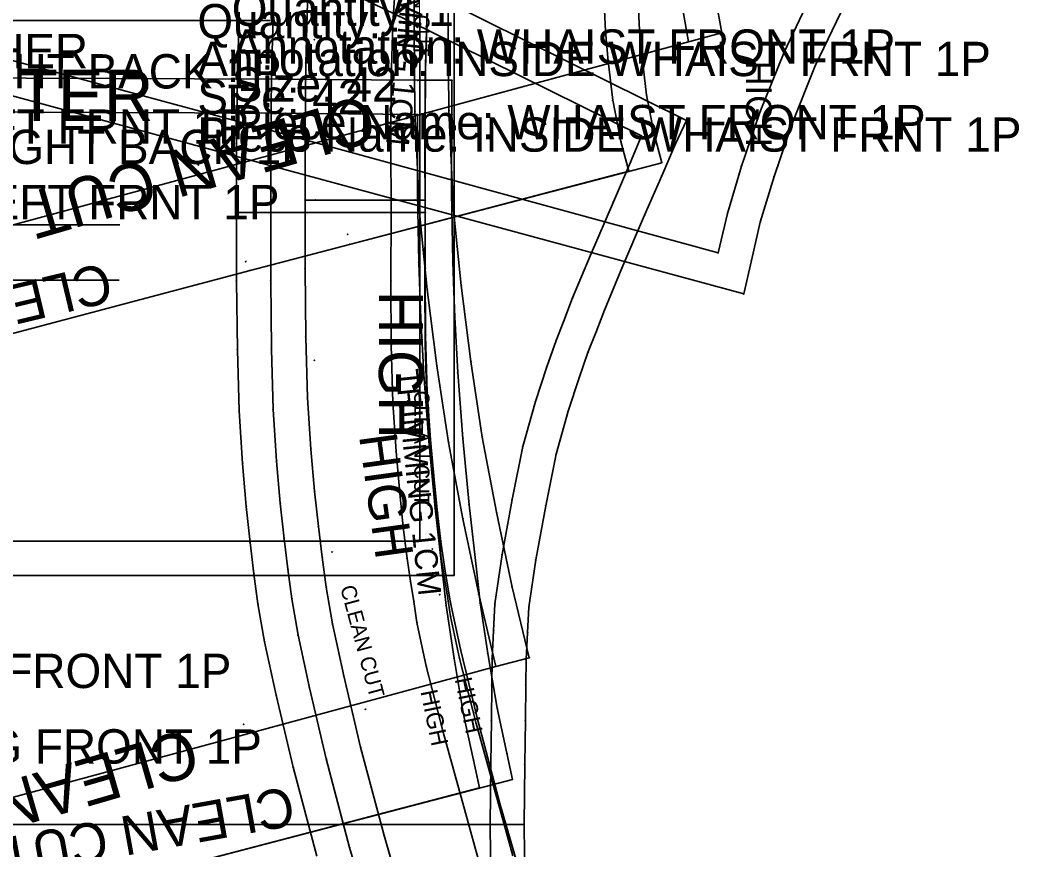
# Model space of a CAD drawing. Header units: metres. Extents: x -645 to 4173, y -791 to 1095.
# Drawn here: x -31.9 to 259, y -403.2 to -161.4 of the extents above; entities that cross this region are included whole.
import ezdxf

# ---------------------------------------------------------------- set-up
doc = ezdxf.new("R2010")
doc.units = ezdxf.units.M

# ---------------------------------------------------------------- blocks, each defined once
blk = doc.blocks.new('RIGHT BK 1P')
at = {"layer": '1'}
blk.add_lwpolyline([(-32.35, 68.4), (126.15, 69.6), (258.05, 69.6), (258.05, 62.9), (258.45, 54), (258.75, 40.1), (259.85, 23.9), (260.95, 11.2), (261.55, 4.9), (262.15, -0.6), (263.25, -7.7), (264.45, -16.6), (266.05, -26.4), (267.95, -36.6), (117.05, -77.5), (-71.65, -128.6)], dxfattribs=at)
at = {"layer": '13'}
blk.add_point((115.45, -75.1), dxfattribs=at)
at = {"layer": '14'}
blk.add_lwpolyline([(-32.35, 68.4), (126.15, 69.6), (248.05, 69.6), (248.05, 62.7), (248.55, 53.7), (248.85, 39.7), (249.95, 23.2), (251.05, 10.3), (251.65, 3.9), (252.25, -1.8), (253.35, -9.1), (254.55, -18), (256.25, -28.1), (258.25, -39.2), (117.05, -77.5), (-71.65, -128.6)], dxfattribs=at)
at = {"layer": '2'}
for p in [(267.95, -36.6), (258.25, -39.2), (115.45, -75.1), (117.05, -77.5), (117.05, -77.5)]:
    blk.add_point(p, dxfattribs=at)
at = {"layer": '84'}
blk.add_lwpolyline([(-32.35, 68.4), (126.15, 69.6), (258.05, 69.6), (258.05, 62.9), (258.45, 54), (258.75, 40.1), (259.85, 23.9), (260.95, 11.2), (261.55, 4.9), (262.15, -0.6), (263.25, -7.7), (264.45, -16.6), (266.05, -26.4), (267.95, -36.6), (117.05, -77.5), (-71.65, -128.6)], dxfattribs=at)
at = {"layer": '87'}
blk.add_lwpolyline([(-32.35, 68.4), (126.15, 69.6), (248.05, 69.6), (248.05, 62.7), (248.55, 53.7), (248.85, 39.7), (249.95, 23.2), (251.05, 10.3), (251.65, 3.9), (252.25, -1.8), (253.35, -9.1), (254.55, -18), (256.25, -28.1), (258.25, -39.2), (117.05, -77.5), (-71.65, -128.6)], dxfattribs=at)
at = {"layer": '13'}
blk.add_text('#1', height=0.25, dxfattribs=at).set_placement((115.45, -75.1))
at = {"layer": '15'}
blk.add_text('CLEAN CUT', height=13.748, rotation=196.238, dxfattribs=at).set_placement((164.45, -54.4))
at = {"layer": '2'}
blk.add_text('#1', height=0.25, dxfattribs=at).set_placement((115.45, -75.1))
blk = doc.blocks.new('RIGHT BACK 1P')
at = {"layer": '1'}
blk.add_lwpolyline([(-15.05, 68), (123.55, 67.9), (226.05, 68.2), (226.05, 68.2), (225.95, 56.6), (226.15, 33.2), (227.45, 4.3), (228.55, -6.3), (229.75, -17.7), (232.55, -39.8), (235.85, -61.8), (240.05, -83.7), (244.55, -105.5), (249.55, -126.1), (239.85, -128.6), (167.45, -148.2), (-102.05, -221.1)], dxfattribs=at)
at = {"layer": '13'}
blk.add_point((166.35, -145.5), dxfattribs=at)
at = {"layer": '14'}
blk.add_lwpolyline([(216.05, 68.1), (216.05, 56.6), (216.25, 33), (217.55, 3.6), (218.65, -7.3), (219.85, -18.8), (222.65, -41.1), (226.05, -63.4), (230.25, -85.6), (234.85, -107.6), (239.85, -128.6), (167.45, -148.2), (-102.05, -221.1)], dxfattribs=at)
at = {"layer": '2'}
for p in [(218.65, -7.3), (228.55, -6.3), (228.55, -6.3), (249.55, -126.1), (239.85, -128.6), (239.85, -128.6), (166.35, -145.5), (167.45, -148.2), (167.45, -148.2)]:
    blk.add_point(p, dxfattribs=at)
at = {"layer": '3'}
for p in [(216.05, 56.6), (225.95, 56.6), (216.25, 33), (226.15, 33.2), (217.55, 3.6), (227.45, 4.3), (219.85, -18.8), (229.75, -17.7), (232.55, -39.8), (222.65, -41.1), (226.05, -63.4), (235.85, -61.8), (240.05, -83.7), (230.25, -85.6), (234.85, -107.6), (244.55, -105.5)]:
    blk.add_point(p, dxfattribs=at)
at = {"layer": '4'}
blk.add_point((228.55, -6.3, 2.5), dxfattribs=at)
at = {"layer": '5'}
blk.add_line((130.35, 0), (-45.05, 0), dxfattribs=at)
at = {"layer": '7'}
blk.add_line((130.35, 0), (-45.05, 0), dxfattribs=at)
at = {"layer": '84'}
blk.add_lwpolyline([(-15.05, 68), (123.55, 67.9), (226.05, 68.2), (226.05, 68.2), (225.95, 56.6), (226.15, 33.2), (227.45, 4.3), (228.55, -6.3), (229.75, -17.7), (232.55, -39.8), (235.85, -61.8), (240.05, -83.7), (244.55, -105.5), (249.55, -126.1), (239.85, -128.6), (167.45, -148.2), (-102.05, -221.1)], dxfattribs=at)
at = {"layer": '87'}
blk.add_lwpolyline([(216.05, 68.1), (216.05, 56.6), (216.25, 33), (217.55, 3.6), (218.65, -7.3), (219.85, -18.8), (222.65, -41.1), (226.05, -63.4), (230.25, -85.6), (234.85, -107.6), (239.85, -128.6), (167.45, -148.2), (-102.05, -221.1)], dxfattribs=at)
at = {"layer": '1'}
for s, p in [('Annotation: RIGHT BACK 1P', (4.2, 39.7)), ('Piece Name: RIGHT BACK 1P', (4.2, 17.7))]:
    blk.add_text(s, height=10, dxfattribs=at).set_placement(p)
at = {"layer": '13'}
blk.add_text('#1', height=0.25, dxfattribs=at).set_placement((166.35, -145.5))
at = {"layer": '15'}
for s, height, rotation, p in [('HIGH', 12.9, 270, (205.75, -19.2)), ('CLEAN CUT', 13.748, 196.238, (150.65, -146.5))]:
    blk.add_text(s, height=height, rotation=rotation, dxfattribs=at).set_placement(p)
at = {"layer": '2'}
blk.add_text('#1', height=0.25, dxfattribs=at).set_placement((166.35, -145.5))
blk = doc.blocks.new('BACK SIDE 2P')
at = {"layer": '1'}
blk.add_lwpolyline([(-8.45, 164.6), (70.35, 118.4), (157.95, 66.8), (236.05, 20.7), (299.25, -16.6), (288.95, -36), (280.25, -54.2), (273.55, -71), (268.25, -86.4), (264.25, -99.7), (261.65, -110.9), (259.45, -120.6), (108.15, -79.6), (-80.55, -28.6), (-71.35, 6.9), (-65.45, 27.3), (-59.25, 47.5), (-54.85, 60.8), (-45.85, 84.5), (-27.65, 125.3), (-8.45, 164.6)], close=True, dxfattribs=at)
at = {"layer": '14'}
blk.add_lwpolyline([(-8.45, 164.6), (70.35, 118.4), (157.95, 66.8), (236.05, 20.7), (290.65, -11.5), (280.05, -31.5), (271.15, -50.2), (264.25, -67.5), (258.75, -83.4), (254.65, -97.2), (251.95, -108.7), (110.75, -70), (-78.05, -19), (-71.35, 6.9), (-65.45, 27.3), (-59.25, 47.5), (-54.85, 60.8), (-45.85, 84.5), (-27.65, 125.3), (-8.45, 164.6)], dxfattribs=at)
at = {"layer": '2'}
for p in [(110.75, -70), (108.15, -79.6), (108.15, -79.6), (251.95, -108.7), (261.65, -110.9), (259.45, -120.6)]:
    blk.add_point(p, dxfattribs=at)
at = {"layer": '3'}
for p in [(271.15, -50.2), (280.25, -54.2), (264.25, -67.5), (273.55, -71), (258.75, -83.4), (268.25, -86.4), (254.65, -97.2), (264.25, -99.7)]:
    blk.add_point(p, dxfattribs=at)
at = {"layer": '4'}
blk.add_point((108.15, -79.6, 2.5), dxfattribs=at)
at = {"layer": '84'}
blk.add_lwpolyline([(-8.45, 164.6), (70.35, 118.4), (157.95, 66.8), (236.05, 20.7), (299.25, -16.6), (288.95, -36), (280.25, -54.2), (273.55, -71), (268.25, -86.4), (264.25, -99.7), (261.65, -110.9), (259.45, -120.6), (108.15, -79.6), (-80.55, -28.6), (-71.35, 6.9), (-65.45, 27.3), (-59.25, 47.5), (-54.85, 60.8), (-45.85, 84.5), (-27.65, 125.3), (-8.45, 164.6)], close=True, dxfattribs=at)
at = {"layer": '87'}
blk.add_lwpolyline([(-8.45, 164.6), (70.35, 118.4), (157.95, 66.8), (236.05, 20.7), (290.65, -11.5), (280.05, -31.5), (271.15, -50.2), (264.25, -67.5), (258.75, -83.4), (254.65, -97.2), (251.95, -108.7), (110.75, -70), (-78.05, -19), (-71.35, 6.9), (-65.45, 27.3), (-59.25, 47.5), (-54.85, 60.8), (-45.85, 84.5), (-27.65, 125.3), (-8.45, 164.6)], dxfattribs=at)
at = {"layer": '15'}
blk.add_text('HIGH', height=7.5, rotation=270, dxfattribs=at).set_placement((260.05, -52.7))
blk = doc.blocks.new('WHAIST FRONT 1P')
at = {"layer": '1'}
for points in [[(56.85, -213.9), (48.55, -185), (41.75, -159.3), (36.85, -138.5), (33.55, -123.4), (31.75, -112.7), (30.55, -104), (29.45, -95.1), (28.35, -84.8), (27.25, -72.5), (26.25, -57.6), (25.75, -39.9), (25.55, -20), (25.55, 0), (25.55, 20), (25.75, 39.9), (26.25, 57.6)], [(61.15, 56), (60.65, 39.3), (60.55, 20), (60.55, 0), (60.55, -20), (60.65, -39.3), (61.15, -56), (62.05, -69.8), (63.15, -81.4), (64.15, -91.1), (65.15, -99.5), (66.25, -107.4), (67.85, -116.8), (70.85, -130.8), (75.65, -150.8), (82.25, -175.7), (89.55, -200.9)]]:
    blk.add_lwpolyline(points, dxfattribs=at)
at = {"layer": '13'}
for p in [(28.25, 46.7), (28.55, 0), (57.55, 0), (28.25, -46.7), (62.65, -101.6), (33.45, -102.5), (64.75, -114.9), (43.15, -148.3)]:
    blk.add_point(p, dxfattribs=at)
at = {"layer": '14'}
for points in [[(54.15, -204.3), (48.55, -185), (41.75, -159.3), (36.85, -138.5), (33.55, -123.4), (31.75, -112.7), (30.55, -104), (29.45, -95.1), (28.35, -84.8), (27.25, -72.5), (26.25, -57.6), (25.75, -39.9), (25.55, -20), (25.55, 0), (25.55, 20), (25.75, 39.9), (26.25, 57.6)], [(61.15, 56), (60.65, 39.3), (60.55, 20), (60.55, 0), (60.55, -20), (60.65, -39.3), (61.15, -56), (62.05, -69.8), (63.15, -81.4), (64.15, -91.1), (65.15, -99.5), (66.25, -107.4), (67.85, -116.8), (70.85, -130.8), (75.65, -150.8), (82.25, -175.7), (86.75, -191.3)]]:
    blk.add_lwpolyline(points, dxfattribs=at)
at = {"layer": '2'}
for p in [(28.25, 46.7), (25.55, 20), (25.55, 20), (60.55, 20), (60.55, 20), (25.55, 0), (25.55, 0), (28.55, 0), (57.55, 0), (60.55, 0), (60.55, 0), (25.55, -20), (25.55, -20), (60.55, -20), (60.55, -20), (28.25, -46.7), (62.65, -101.6), (33.45, -102.5), (64.75, -114.9), (43.15, -148.3)]:
    blk.add_point(p, dxfattribs=at)
at = {"layer": '3'}
for p in [(25.75, 39.9), (25.75, 39.9), (60.65, 39.3), (60.65, 39.3), (25.75, -39.9), (25.75, -39.9), (60.65, -39.3), (60.65, -39.3), (26.25, -57.6), (26.25, -57.6), (61.15, -56), (61.15, -56), (62.05, -69.8), (62.05, -69.8), (27.25, -72.5), (27.25, -72.5), (63.15, -81.4), (63.15, -81.4), (28.35, -84.8), (28.35, -84.8), (64.15, -91.1), (64.15, -91.1), (29.45, -95.1), (29.45, -95.1), (65.15, -99.5), (65.15, -99.5), (30.55, -104), (30.55, -104), (66.25, -107.4), (66.25, -107.4), (31.75, -112.7), (31.75, -112.7), (67.85, -116.8), (67.85, -116.8), (33.55, -123.4), (33.55, -123.4), (70.85, -130.8), (70.85, -130.8), (36.85, -138.5), (36.85, -138.5), (75.65, -150.8), (75.65, -150.8), (41.75, -159.3), (41.75, -159.3), (82.25, -175.7), (82.25, -175.7), (48.55, -185), (48.55, -185)]:
    blk.add_point(p, dxfattribs=at)
at = {"layer": '5'}
blk.add_line((60.45, 0), (25.65, 0), dxfattribs=at)
at = {"layer": '7'}
blk.add_line((60.45, 0), (25.65, 0), dxfattribs=at)
at = {"layer": '84'}
for points in [[(56.85, -213.9), (48.55, -185), (41.75, -159.3), (36.85, -138.5), (33.55, -123.4), (31.75, -112.7), (30.55, -104), (29.45, -95.1), (28.35, -84.8), (27.25, -72.5), (26.25, -57.6), (25.75, -39.9), (25.55, -20), (25.55, 0), (25.55, 20), (25.75, 39.9), (26.25, 57.6)], [(61.15, 56), (60.65, 39.3), (60.55, 20), (60.55, 0), (60.55, -20), (60.65, -39.3), (61.15, -56), (62.05, -69.8), (63.15, -81.4), (64.15, -91.1), (65.15, -99.5), (66.25, -107.4), (67.85, -116.8), (70.85, -130.8), (75.65, -150.8), (82.25, -175.7), (89.55, -200.9)]]:
    blk.add_lwpolyline(points, dxfattribs=at)
at = {"layer": '87'}
for points in [[(54.15, -204.3), (48.55, -185), (41.75, -159.3), (36.85, -138.5), (33.55, -123.4), (31.75, -112.7), (30.55, -104), (29.45, -95.1), (28.35, -84.8), (27.25, -72.5), (26.25, -57.6), (25.75, -39.9), (25.55, -20), (25.55, 0), (25.55, 20), (25.75, 39.9), (26.25, 57.6)], [(61.15, 56), (60.65, 39.3), (60.55, 20), (60.55, 0), (60.55, -20), (60.65, -39.3), (61.15, -56), (62.05, -69.8), (63.15, -81.4), (64.15, -91.1), (65.15, -99.5), (66.25, -107.4), (67.85, -116.8), (70.85, -130.8), (75.65, -150.8), (82.25, -175.7), (86.75, -191.3)]]:
    blk.add_lwpolyline(points, dxfattribs=at)
at = {"layer": '1'}
for s, p in [('Quantity: 1', (4.2, 50.7)), ('Annotation: WHAIST FRONT 1P', (4.2, 39.7)), ('Size: 42', (4.2, 28.7)), ('Piece Name: WHAIST FRONT 1P', (4.2, 17.7))]:
    blk.add_text(s, height=10, dxfattribs=at).set_placement(p)
at = {"layer": '13'}
for p in [(28.25, 46.7), (28.55, 0), (57.55, 0), (28.25, -46.7), (62.65, -101.6), (33.45, -102.5), (64.75, -114.9), (43.15, -148.3)]:
    blk.add_text('#1', height=0.25, dxfattribs=at).set_placement(p)
at = {"layer": '15'}
for s, height, rotation, p in [('CLEAN CUT', 4.444, 270, (57.35, 75.5)), ('CLEAN CUT', 4.444, 270, (57.35, -55.5)), ('CLEAN CUT', 4.442, 285.0791, (35.75, -112.8)), ('HIGH', 4.952, 281.6503, (69.15, -139.5))]:
    blk.add_text(s, height=height, rotation=rotation, dxfattribs=at).set_placement(p)
at = {"layer": '2'}
for p in [(28.25, 46.7), (28.55, 0), (57.55, 0), (28.25, -46.7), (62.65, -101.6), (33.45, -102.5), (64.75, -114.9), (43.15, -148.3)]:
    blk.add_text('#1', height=0.25, dxfattribs=at).set_placement(p)
blk = doc.blocks.new('INSIDE WHAIST FRNT 1P')
at = {"layer": '1'}
for points in [[(38.95, -187.5), (32.05, -161.5), (27.15, -140.6), (23.75, -125), (21.85, -114), (20.65, -105.2), (19.55, -96.1), (18.45, -85.6), (17.35, -73.1), (16.35, -57.8), (15.85, -40), (15.55, -20), (15.55, 0), (15.55, 20), (15.85, 40), (16.35, 57.8)], [(71.95, 68.9), (71.05, 54.9), (70.55, 38.5), (70.45, 20), (70.55, 0), (70.45, -20), (70.45, -20), (70.55, -38.5), (71.05, -54.9), (71.95, -68.9), (73.05, -80.8), (74.05, -90.5), (74.85, -96.8), (75.15, -100), (76.05, -105.9), (77.05, -111.8), (77.95, -117.7), (80.55, -129.9), (85.35, -148.8), (91.85, -172.2), (96.05, -187.4)]]:
    blk.add_lwpolyline(points, dxfattribs=at)
at = {"layer": '14'}
for points in [[(60.55, -20), (60.65, -38.6), (61.15, -55.3), (62.05, -69.6), (63.15, -81.7), (64.15, -91.6), (64.95, -97.8), (65.25, -100.8), (66.25, -107.4), (67.25, -113.3), (68.15, -119.4), (70.85, -132.1), (75.75, -151.3), (82.25, -174.8), (86.45, -190)], [(54.25, -204.2), (48.55, -184.9), (41.75, -159.1), (36.85, -138.4), (33.55, -123.1), (31.75, -112.5), (30.55, -103.9), (29.45, -95), (28.35, -84.7), (27.25, -72.4), (26.25, -57.4), (25.75, -39.8), (25.55, -19.9), (25.55, 0), (25.55, 19.9), (25.75, 39.8), (26.25, 57.4)], [(62.05, 69.6), (61.15, 55.3), (60.65, 38.6), (60.55, 20), (60.65, 0), (60.55, -20)]]:
    blk.add_lwpolyline(points, dxfattribs=at)
at = {"layer": '2'}
for p in [(15.55, 20), (25.55, 19.9), (60.55, 20), (70.45, 20), (15.55, 0), (15.55, 0), (25.55, 0), (60.65, 0), (70.55, 0), (70.55, 0), (15.55, -20), (25.55, -19.9), (60.55, -20), (60.55, -20), (70.45, -20), (70.45, -20), (65.25, -100.8), (75.15, -100), (75.15, -100), (67.25, -113.3), (77.05, -111.8), (77.05, -111.8)]:
    blk.add_point(p, dxfattribs=at)
at = {"layer": '3'}
for p in [(61.15, 55.3), (71.05, 54.9), (15.85, 40), (25.75, 39.8), (60.65, 38.6), (70.55, 38.5), (15.85, -40), (25.75, -39.8), (60.65, -38.6), (70.55, -38.5), (71.05, -54.9), (16.35, -57.8), (26.25, -57.4), (61.15, -55.3), (62.05, -69.6), (71.95, -68.9), (27.25, -72.4), (17.35, -73.1), (73.05, -80.8), (63.15, -81.7), (18.45, -85.6), (28.35, -84.7), (64.15, -91.6), (74.05, -90.5), (29.45, -95), (19.55, -96.1), (64.95, -97.8), (74.85, -96.8), (30.55, -103.9), (20.65, -105.2), (66.25, -107.4), (76.05, -105.9), (31.75, -112.5), (21.85, -114), (77.95, -117.7), (68.15, -119.4), (23.75, -125), (33.55, -123.1), (80.55, -129.9), (70.85, -132.1), (36.85, -138.4), (27.15, -140.6), (75.75, -151.3), (85.35, -148.8), (41.75, -159.1), (32.05, -161.5), (91.85, -172.2), (82.25, -174.8), (48.55, -184.9)]:
    blk.add_point(p, dxfattribs=at)
at = {"layer": '4'}
for p in [(15.55, 0, 2.5), (70.55, 0, 2.5), (75.15, -100, 2.5), (77.05, -111.8, 2.5)]:
    blk.add_point(p, dxfattribs=at)
at = {"layer": '5'}
blk.add_line((70.45, 0), (15.65, 0), dxfattribs=at)
at = {"layer": '7'}
blk.add_line((70.45, 0), (15.65, 0), dxfattribs=at)
at = {"layer": '84'}
for points in [[(38.95, -187.5), (32.05, -161.5), (27.15, -140.6), (23.75, -125), (21.85, -114), (20.65, -105.2), (19.55, -96.1), (18.45, -85.6), (17.35, -73.1), (16.35, -57.8), (15.85, -40), (15.55, -20), (15.55, 0), (15.55, 20), (15.85, 40), (16.35, 57.8)], [(71.95, 68.9), (71.05, 54.9), (70.55, 38.5), (70.45, 20), (70.55, 0), (70.45, -20), (70.45, -20), (70.55, -38.5), (71.05, -54.9), (71.95, -68.9), (73.05, -80.8), (74.05, -90.5), (74.85, -96.8), (75.15, -100), (76.05, -105.9), (77.05, -111.8), (77.95, -117.7), (80.55, -129.9), (85.35, -148.8), (91.85, -172.2), (96.05, -187.4)]]:
    blk.add_lwpolyline(points, dxfattribs=at)
at = {"layer": '87'}
for points in [[(60.55, -20), (60.65, -38.6), (61.15, -55.3), (62.05, -69.6), (63.15, -81.7), (64.15, -91.6), (64.95, -97.8), (65.25, -100.8), (66.25, -107.4), (67.25, -113.3), (68.15, -119.4), (70.85, -132.1), (75.75, -151.3), (82.25, -174.8), (86.45, -190)], [(54.25, -204.2), (48.55, -184.9), (41.75, -159.1), (36.85, -138.4), (33.55, -123.1), (31.75, -112.5), (30.55, -103.9), (29.45, -95), (28.35, -84.7), (27.25, -72.4), (26.25, -57.4), (25.75, -39.8), (25.55, -19.9), (25.55, 0), (25.55, 19.9), (25.75, 39.8), (26.25, 57.4)], [(62.05, 69.6), (61.15, 55.3), (60.65, 38.6), (60.55, 20), (60.65, 0), (60.55, -20)]]:
    blk.add_lwpolyline(points, dxfattribs=at)
at = {"layer": '1'}
for s, p in [('Quantity: 1', (4.2, 50.7)), ('Annotation: INSIDE WHAIST FRNT 1P', (4.2, 39.7)), ('Size: 42', (4.2, 28.7)), ('Piece Name: INSIDE WHAIST FRNT 1P', (4.2, 17.7))]:
    blk.add_text(s, height=10, dxfattribs=at).set_placement(p)
at = {"layer": '15'}
for s, height, rotation, p in [('TRIMMING 1CM', 6.6519, 264.1037, (65.95, 85.7)), ('TRIMMING 1CM', 6.6519, 275.8963, (61.85, -46)), ('HIGH', 4.952, 281.6503, (69.15, -139.5))]:
    blk.add_text(s, height=height, rotation=rotation, dxfattribs=at).set_placement(p)
blk = doc.blocks.new('LEFT FRONT 1P')
at = {"layer": '1'}
blk.add_lwpolyline([(-19.55, 57.3), (85.35, 56.1), (173.65, 55.7), (253.05, 55.8), (252.85, 46.6), (252.85, 30.8), (252.95, 17.7), (252.95, 6.7), (253.05, -0.6), (253.85, -17), (254.65, -25), (255.95, -35.9), (258.15, -47.2), (260.35, -55.6), (169.45, -79.4), (140.45, -87), (-87.25, -147.4)], dxfattribs=at)
at = {"layer": '13'}
for p in [(168.85, -76.5), (139.15, -84.4)]:
    blk.add_point(p, dxfattribs=at)
at = {"layer": '14'}
blk.add_lwpolyline([(-19.65, 47.4), (85.25, 46.2), (173.65, 45.8), (242.85, 45.8), (242.85, 30.8), (242.95, 17.7), (242.95, 6.6), (243.15, -0.8), (243.95, -17.3), (244.75, -26), (246.05, -37.4), (248.45, -49.4), (250.75, -58.1), (169.45, -79.4), (140.45, -87), (-87.25, -147.4)], dxfattribs=at)
at = {"layer": '2'}
for p in [(243.95, -17.3), (253.85, -17), (253.85, -17), (250.75, -58.1), (260.35, -55.6), (168.85, -76.5), (169.45, -79.4), (169.45, -79.4), (139.15, -84.4), (140.45, -87), (140.45, -87)]:
    blk.add_point(p, dxfattribs=at)
at = {"layer": '3'}
for p in [(244.75, -26), (254.65, -25), (246.05, -37.4), (255.95, -35.9), (248.45, -49.4), (258.15, -47.2)]:
    blk.add_point(p, dxfattribs=at)
at = {"layer": '4'}
blk.add_point((253.85, -17, 2.5), dxfattribs=at)
at = {"layer": '84'}
blk.add_lwpolyline([(-19.55, 57.3), (85.35, 56.1), (173.65, 55.7), (253.05, 55.8), (252.85, 46.6), (252.85, 30.8), (252.95, 17.7), (252.95, 6.7), (253.05, -0.6), (253.85, -17), (254.65, -25), (255.95, -35.9), (258.15, -47.2), (260.35, -55.6), (169.45, -79.4), (140.45, -87), (-87.25, -147.4)], dxfattribs=at)
at = {"layer": '87'}
blk.add_lwpolyline([(-19.65, 47.4), (85.25, 46.2), (173.65, 45.8), (242.85, 45.8), (242.85, 30.8), (242.95, 17.7), (242.95, 6.6), (243.15, -0.8), (243.95, -17.3), (244.75, -26), (246.05, -37.4), (248.45, -49.4), (250.75, -58.1), (169.45, -79.4), (140.45, -87), (-87.25, -147.4)], dxfattribs=at)
at = {"layer": '13'}
for p in [(168.85, -76.5), (139.15, -84.4)]:
    blk.add_text('#1', height=0.25, dxfattribs=at).set_placement(p)
at = {"layer": '15'}
blk.add_text('CLEAN CUT', height=11.561, rotation=193.4486, dxfattribs=at).set_placement((98.55, -84.6))
at = {"layer": '2'}
for p in [(168.85, -76.5), (139.15, -84.4)]:
    blk.add_text('#1', height=0.25, dxfattribs=at).set_placement(p)
blk = doc.blocks.new('LEFT FRNT 1P')
at = {"layer": '1'}
blk.add_lwpolyline([(29.15, 59.1), (176.45, 58.5), (216.85, 58.2), (226.85, 58.2), (226.85, 48.2), (226.75, 25.5), (227.05, 5.3), (227.35, -3.2), (227.65, -10.8), (228.55, -26.9), (230.05, -46.1), (231.85, -65.4), (234.05, -85.1), (235.05, -94), (237.25, -108.7), (240.05, -124.7), (242.85, -137.8), (244.45, -145.4), (244.45, -145.4), (121.95, -177.5)], dxfattribs=at)
at = {"layer": '14'}
for points in [[(234.85, -147.9), (121.95, -177.5)], [(29.15, 49.2), (176.45, 48.6), (216.85, 48.2), (216.85, 25.4), (217.15, 5.1), (217.45, -3.2), (217.75, -11.2), (218.65, -27.5), (220.15, -46.9), (221.95, -66.4), (224.15, -86.2), (225.15, -94.8), (227.45, -110.2), (230.25, -126.5), (233.15, -139.8), (234.85, -147.9)]]:
    blk.add_lwpolyline(points, dxfattribs=at)
at = {"layer": '2'}
for p in [(216.85, 58.2), (226.85, 58.2), (216.85, 48.2), (226.85, 48.2), (226.85, 48.2), (216.85, 25.4), (226.75, 25.5), (217.45, -3.2), (227.35, -3.2), (227.35, -3.2), (225.15, -94.8), (235.05, -94), (235.05, -94), (244.45, -145.4), (244.45, -145.4), (234.85, -147.9), (234.85, -147.9)]:
    blk.add_point(p, dxfattribs=at)
at = {"layer": '3'}
for p in [(176.45, 58.5), (176.45, 48.6), (217.15, 5.1), (227.05, 5.3), (217.75, -11.2), (227.65, -10.8), (218.65, -27.5), (228.55, -26.9), (230.05, -46.1), (220.15, -46.9), (221.95, -66.4), (231.85, -65.4), (224.15, -86.2), (234.05, -85.1), (227.45, -110.2), (237.25, -108.7), (240.05, -124.7), (230.25, -126.5), (242.85, -137.8), (233.15, -139.8)]:
    blk.add_point(p, dxfattribs=at)
at = {"layer": '4'}
for p in [(226.85, 48.2, 2.5), (227.35, -3.2, 2.5), (235.05, -94, 2.5)]:
    blk.add_point(p, dxfattribs=at)
at = {"layer": '5'}
blk.add_line((129.95, 0), (-44.65, 0), dxfattribs=at)
at = {"layer": '7'}
blk.add_line((129.95, 0), (-44.65, 0), dxfattribs=at)
at = {"layer": '84'}
blk.add_lwpolyline([(29.15, 59.1), (176.45, 58.5), (216.85, 58.2), (226.85, 58.2), (226.85, 48.2), (226.75, 25.5), (227.05, 5.3), (227.35, -3.2), (227.65, -10.8), (228.55, -26.9), (230.05, -46.1), (231.85, -65.4), (234.05, -85.1), (235.05, -94), (237.25, -108.7), (240.05, -124.7), (242.85, -137.8), (244.45, -145.4), (244.45, -145.4), (121.95, -177.5)], dxfattribs=at)
at = {"layer": '87'}
for points in [[(234.85, -147.9), (121.95, -177.5)], [(29.15, 49.2), (176.45, 48.6), (216.85, 48.2), (216.85, 25.4), (217.15, 5.1), (217.45, -3.2), (217.75, -11.2), (218.65, -27.5), (220.15, -46.9), (221.95, -66.4), (224.15, -86.2), (225.15, -94.8), (227.45, -110.2), (230.25, -126.5), (233.15, -139.8), (234.85, -147.9)]]:
    blk.add_lwpolyline(points, dxfattribs=at)
at = {"layer": '1'}
for s, p in [('Material: LEATHER', (4.2, 61.7)), ('Annotation: LEFT FRNT 1P', (4.2, 39.7)), ('Piece Name: LEFT FRNT 1P', (4.2, 17.7))]:
    blk.add_text(s, height=10, dxfattribs=at).set_placement(p)
at = {"layer": '15'}
blk.add_text('FRONT CENTER', height=15.0167, dxfattribs=at).set_placement((-17.35, 46.3))
for s, height, rotation, p in [('HIGH', 11.003, 277.8355, (199.75, -45.3)), ('CLEAN CUT', 11.425, 190.1952, (179.75, -147.4))]:
    blk.add_text(s, height=height, rotation=rotation, dxfattribs=at).set_placement(p)
blk = doc.blocks.new('LINING FRONT 1P')
at = {"layer": '1'}
blk.add_lwpolyline([(115.65, 306.2), (251.85, 240.1), (322.55, 205), (319.35, 198.2), (315.35, 188.9), (310.35, 177.4), (303.75, 162), (298.65, 149.7), (296.25, 143.4), (293.85, 137.4), (291.25, 130), (288.05, 120.3), (284.55, 107.8), (281.55, 92.8), (278.65, 77), (276.65, 63.3), (276.25, 55.9), (275.85, 48), (275.75, 40.6), (275.65, 30.3), (275.45, 17.5), (275.25, 0), (275.25, 0), (275.45, -17.5)], dxfattribs=at)
at = {"layer": '14'}
for points in [[(265.35, 0), (265.55, -17.6)], [(111.25, 297.3), (247.45, 231.2), (309.45, 200.5), (306.25, 192.8), (301.25, 181.3), (294.55, 165.8), (289.35, 153.3), (286.85, 146.6), (284.55, 140.9), (281.85, 133.2), (278.55, 123.1), (274.85, 110), (271.75, 94.6), (268.85, 78.6), (266.75, 64.2), (266.35, 56.4), (265.95, 48.3), (265.85, 40.6), (265.75, 30.3), (265.55, 17.6), (265.35, 0)]]:
    blk.add_lwpolyline(points, dxfattribs=at)
at = {"layer": '2'}
for p in [(322.55, 205), (309.45, 200.5), (286.85, 146.6), (296.25, 143.4), (296.25, 143.4), (266.75, 64.2), (276.65, 63.3), (276.65, 63.3), (265.95, 48.3), (275.85, 48), (275.85, 48), (265.35, 0), (265.35, 0), (275.25, 0), (275.25, 0), (275.25, 0)]:
    blk.add_point(p, dxfattribs=at)
at = {"layer": '3'}
for p in [(247.45, 231.2), (319.35, 198.2), (306.25, 192.8), (315.35, 188.9), (301.25, 181.3), (310.35, 177.4), (294.55, 165.8), (303.75, 162), (289.35, 153.3), (298.65, 149.7), (284.55, 140.9), (293.85, 137.4), (281.85, 133.2), (291.25, 130), (278.55, 123.1), (288.05, 120.3), (274.85, 110), (284.55, 107.8), (271.75, 94.6), (281.55, 92.8), (268.85, 78.6), (278.65, 77), (266.35, 56.4), (276.25, 55.9), (265.85, 40.6), (275.75, 40.6), (265.75, 30.3), (275.65, 30.3), (265.55, 17.6), (275.45, 17.5)]:
    blk.add_point(p, dxfattribs=at)
at = {"layer": '4'}
for p in [(296.25, 143.4, 2.5), (276.65, 63.3, 2.5), (275.85, 48, 2.5), (275.25, 0, 2.5)]:
    blk.add_point(p, dxfattribs=at)
at = {"layer": '5'}
blk.add_line((275.15, 0), (-160.05, 0), dxfattribs=at)
at = {"layer": '7'}
blk.add_line((275.15, 0), (-160.05, 0), dxfattribs=at)
at = {"layer": '84'}
blk.add_lwpolyline([(115.65, 306.2), (251.85, 240.1), (322.55, 205), (319.35, 198.2), (315.35, 188.9), (310.35, 177.4), (303.75, 162), (298.65, 149.7), (296.25, 143.4), (293.85, 137.4), (291.25, 130), (288.05, 120.3), (284.55, 107.8), (281.55, 92.8), (278.65, 77), (276.65, 63.3), (276.25, 55.9), (275.85, 48), (275.75, 40.6), (275.65, 30.3), (275.45, 17.5), (275.25, 0), (275.25, 0), (275.45, -17.5)], dxfattribs=at)
at = {"layer": '87'}
for points in [[(265.35, 0), (265.55, -17.6)], [(111.25, 297.3), (247.45, 231.2), (309.45, 200.5), (306.25, 192.8), (301.25, 181.3), (294.55, 165.8), (289.35, 153.3), (286.85, 146.6), (284.55, 140.9), (281.85, 133.2), (278.55, 123.1), (274.85, 110), (271.75, 94.6), (268.85, 78.6), (266.75, 64.2), (266.35, 56.4), (265.95, 48.3), (265.85, 40.6), (265.75, 30.3), (265.55, 17.6), (265.35, 0)]]:
    blk.add_lwpolyline(points, dxfattribs=at)
at = {"layer": '1'}
for s, p in [('Annotation: LINING FRONT 1P', (4.2, 39.7)), ('Piece Name: LINING FRONT 1P', (4.2, 17.7))]:
    blk.add_text(s, height=10, dxfattribs=at).set_placement(p)
blk = doc.blocks.new('FIG TEST CM 20 X CM 20')
at = {"layer": '1'}
blk.add_lwpolyline([(147.25, 38.4), (147.25, -161.6), (-52.75, -161.6), (-52.75, 38.4), (147.25, 38.4)], close=True, dxfattribs=at)
at = {"layer": '14'}
blk.add_lwpolyline([(137.25, 28.4), (137.25, -151.6), (-42.75, -151.6), (-42.75, 28.4), (137.25, 28.4)], dxfattribs=at)
at = {"layer": '2'}
for p in [(137.25, -151.6), (147.25, -161.6)]:
    blk.add_point(p, dxfattribs=at)
at = {"layer": '5'}
blk.add_line((93.65, 0), (-8.45, 0), dxfattribs=at)
at = {"layer": '7'}
blk.add_line((93.65, 0), (-8.45, 0), dxfattribs=at)
at = {"layer": '84'}
blk.add_lwpolyline([(147.25, 38.4), (147.25, -161.6), (-52.75, -161.6), (-52.75, 38.4), (147.25, 38.4)], close=True, dxfattribs=at)
at = {"layer": '87'}
blk.add_lwpolyline([(137.25, 28.4), (137.25, -151.6), (-42.75, -151.6), (-42.75, 28.4), (137.25, 28.4)], dxfattribs=at)

msp = doc.modelspace()

# ---------------------------------------------------------------- block references
at = {"layer": '1'}
for name, p in [('BACK SIDE 2P', (-80.55, -120.6)), ('LINING FRONT 1P', (-160.35, -395.7)), ('INSIDE WHAIST FRNT 1P', (15.55, -217.5)), ('WHAIST FRONT 1P', (25.55, -213.9)), ('RIGHT BK 1P', (-95.45, -128.6)), ('LEFT FRONT 1P', (-105.35, -147.4)), ('FIG TEST CM 20 X CM 20', (-52.75, -161.6)), ('RIGHT BACK 1P', (-133.15, -221.1)), ('LEFT FRNT 1P', (-132.95, -237.2))]:
    msp.add_blockref(name, p, dxfattribs=at)

doc.saveas('drawing.dxf')
